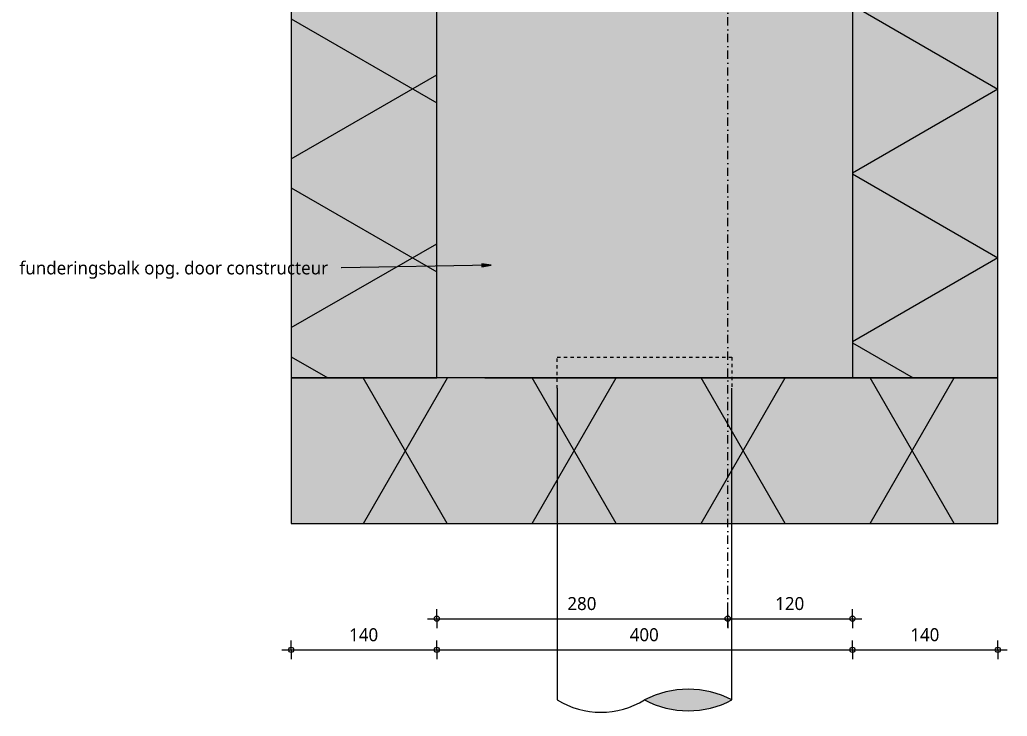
# Model space of a CAD drawing. Header units: millimetres. Extents: x -435 to 27166, y -19117 to 26500.
# Drawn here: x 7226 to 8176, y -3494 to -2823 of the extents above; entities that cross this region are included whole.
import ezdxf

# ---------------------------------------------------------------- set-up
doc = ezdxf.new("R2010")
doc.units = ezdxf.units.MM
doc.linetypes.add('Dash', pattern=[6.35, 3.175, -3.175])
doc.linetypes.add('MV_stramien', pattern=[16, 8, -4, 0, -4])
for name, color, linetype, lineweight in [('A-ANNO-DIMS', 211, 'Continuous', 13), ('A-ANNO-DIMS-5', 211, 'Continuous', 13), ('A-DETL', 90, 'Continuous', 13), ('A-DETL-GENF', 92, 'Continuous', 18), ('A-DETL-GENF-HDLN', 1, 'Dash', 18), ('G-ANNO-TEXT', 231, 'Continuous', 13)]:
    doc.layers.add(name, color=color, linetype=linetype, lineweight=lineweight)
doc.styles.add('Segoe UI_3', font='segoeui.ttf', dxfattribs={"height": 12.5})
doc.dimstyles.new('2_5_mm_5', dxfattribs={"dimscale": 304.8, "dimtxt": 13.092049, "dimasz": 0.016404, "dimexe": 0.029528, "dimexo": 0.0625, "dimgap": 0.014764, "dimtad": 1, "dimdec": 0, "dimzin": 0, "dimdsep": 46, "dimtxsty": 'Segoe UI_3', "dimblk1": 'DOTBLANK', "dimblk2": 'DOTBLANK', "dimsah": 1, "dimcen": 0.09, "dimdle": 0.029528, "dimazin": 0, "dimtfac": 1, "dimtdec": 4, "dimtix": 1, "dimtmove": 0, "dimatfit": 3, "dimfxl": 0.029528, "dimfxlon": 1, "dimtvp": 1, "dimtfill": 1, "dimtolj": 1, "dimtzin": 0, "dimarcsym": 2})
pattern_1 = [(300, (-857.8, -704), (-121.936, -70.4), []), (240, (-857.8, -704), (-121.936, 70.4), [])]

# ---------------------------------------------------------------- blocks, each defined once
blk = doc.blocks.new('42 isolatie - Type 1-3767365-Details Appartement')
at = {"layer": 'A-DETL-GENF'}
blk.add_hatch(color=256, dxfattribs=at).paths.add_polyline_path([(0.28, -140.8), (500.28, -140.8), (500.28, -0.8), (0.28, -0.8)])
at = {"layer": 'A-DETL-GENF', "lineweight": 13}
h = blk.add_hatch(dxfattribs=at)
h.set_pattern_fill('FP_80', color=256, style=0, pattern_type=2)
h.set_pattern_definition(pattern_1)
h.paths.add_polyline_path([(0.28, -0.8), (0.28, -140.8), (500.28, -140.8), (500.28, -0.8)])
at = {"layer": 'A-DETL-GENF'}
for p, q in [((500.28, -0.8), (0.28, -0.8)), ((0.28, -0.8), (0.28, -140.8)), ((500.28, -0.8), (0.28, -0.8)), ((500.28, -140.8), (500.28, -0.8)), ((500.28, -140.8), (500.28, -0.8)), ((0.28, -140.8), (500.28, -140.8)), ((0.28, -140.8), (500.28, -140.8))]:
    blk.add_line(p, q, dxfattribs=at)
blk = doc.blocks.new('42 isolatie - Type 1-3767364-Details Appartement')
at = {"layer": 'A-DETL-GENF'}
blk.add_hatch(color=256, dxfattribs=at).paths.add_polyline_path([(680.28, -140.8), (680.28, -0.8), (0.28, -0.8), (0.28, -140.8), (186.66, -140.8)])
at = {"layer": 'A-DETL-GENF', "lineweight": 13}
h = blk.add_hatch(dxfattribs=at)
h.set_pattern_fill('FP_80', color=256, style=0, pattern_type=2)
h.set_pattern_definition(pattern_1)
h.paths.add_polyline_path([(680.28, -140.8), (680.28, -0.8), (0.28, -0.8), (0.28, -140.8), (186.66, -140.8)])
at = {"layer": 'A-DETL-GENF'}
for p, q in [((140.28, -0.8), (0.28, -0.8)), ((0.28, -0.8), (0.28, -140.8)), ((0.28, -0.8), (0.28, -140.8)), ((680.28, -0.8), (140.28, -0.8)), ((680.28, -0.8), (140.28, -0.8)), ((680.28, -140.8), (680.28, -0.8)), ((680.28, -140.8), (680.28, -0.8)), ((0.28, -140.8), (680.28, -140.8)), ((0.28, -140.8), (680.28, -140.8))]:
    blk.add_line(p, q, dxfattribs=at)
blk = doc.blocks.new('42 isolatie - Type 1-3767397-Details Appartement')
at = {"layer": 'A-DETL-GENF'}
blk.add_hatch(color=256, dxfattribs=at).paths.add_polyline_path([(0.28, 0.8), (500.28, 0.8), (475.59, 140.8), (0.28, 140.8)])
at = {"layer": 'A-DETL-GENF', "lineweight": 13}
h = blk.add_hatch(dxfattribs=at)
h.set_pattern_fill('FP_8', color=256, style=0, pattern_type=2)
h.set_pattern_definition([(60, (-857.8, 704), (-121.936, 70.4), []), (120, (-857.8, 704), (-121.936, -70.4), [])])
h.paths.add_polyline_path([(0.28, 0.8), (500.28, 0.8), (475.59, 140.8), (0.28, 140.8)])
at = {"layer": 'A-DETL-GENF'}
for p, q in [((475.59, 140.8), (0.28, 140.8)), ((0.28, 140.8), (0.28, 0.8)), ((475.59, 140.8), (0.28, 140.8)), ((0.28, 140.8), (0.28, 0.8)), ((500.28, 0.8), (475.59, 140.8)), ((500.28, 0.8), (475.59, 140.8)), ((0.28, 0.8), (500.28, 0.8)), ((0.28, 0.8), (500.28, 0.8))]:
    blk.add_line(p, q, dxfattribs=at)
blk = doc.blocks.new('17 paal_aanzicht - Type 1-3186683-Details Appartement')
at = {"layer": 'A-DETL-GENF', "linetype": 'Dash'}
blk.add_hatch(color=256, dxfattribs=at).paths.add_polyline_path([(42, -310.36), (49.26, -310.06), (56.51, -309.18), (63.63, -307.73), (70.56, -305.72), (77.35, -303.15), (84, -300), (77.35, -296.85), (70.56, -294.28), (63.63, -292.27), (56.51, -290.82), (49.26, -289.94), (42, -289.64), (34.74, -289.94), (27.49, -290.82), (20.37, -292.27), (13.44, -294.28), (6.65, -296.85), (0, -300), (6.65, -303.15), (13.44, -305.72), (20.37, -307.73), (27.49, -309.18), (34.74, -310.06)])
at = {"layer": 'A-DETL-GENF'}
for p, q in [((-84, 0), (-84, -300)), ((84, -300), (84, 0))]:
    blk.add_line(p, q, dxfattribs=at)
for centre, radius, start, end in [((42, -379.93), 90.3, 62.28114, 117.71886), ((42, -379.93), 90.3, 62.28114, 117.71886), ((-42, -230.91), 80.86, 238.70615, 301.29385), ((42, -220.07), 90.3, 242.28114, 297.71886)]:
    blk.add_arc(centre, radius, start, end, dxfattribs=at)
at = {"layer": 'A-DETL-GENF-HDLN'}
for p, q in [((-84, 0), (-84, 30)), ((-84, 30), (84, 30)), ((84, 30), (84, 0))]:
    blk.add_line(p, q, dxfattribs=at)
blk = doc.blocks.new('DIMBLOCK532-Details Appartement')
at = {"layer": 'A-ANNO-DIMS-5'}
for p, q in [((7626.76, -3399.96), (7626.76, -3390.96)), ((7906.76, -3399.96), (7906.76, -3390.96)), ((7617.76, -3399.96), (7906.76, -3399.96)), ((7626.76, -3399.96), (7626.76, -3408.96)), ((7906.76, -3399.96), (7906.76, -3408.96))]:
    blk.add_line(p, q, dxfattribs=at)
for centre in [(7626.76, -3399.96), (7906.76, -3399.96)]:
    blk.add_circle(centre, 2.5, dxfattribs=at)
at = {"layer": 'A-ANNO-DIMS-5', "color": 0, "insert": (7752.48, -3379.15), "char_height": 12.5, "width": 34.2774, "attachment_point": 1, "line_spacing_factor": 1.142579, "style": 'Segoe UI_3', "bg_fill": 3, "box_fill_scale": 1.25, "bg_fill_color": 9, "bg_fill_true_color": 13158600, "bg_fill_transparency": 0}
blk.add_mtext('280', dxfattribs=at)
blk = doc.blocks.new('_DotBlank')
at = {"color": 0, "linetype": 'ByBlock', "lineweight": -2}
blk.add_line((-0.5, 0), (-1, 0), dxfattribs=at)
blk.add_circle((0, 0), 0.5, dxfattribs=at)
blk = doc.blocks.new('DIMBLOCK533-Details Appartement')
at = {"layer": 'A-ANNO-DIMS-5'}
for p, q in [((7906.76, -3399.96), (7906.76, -3390.96)), ((8026.76, -3399.96), (8026.76, -3390.96)), ((7906.76, -3399.96), (8035.76, -3399.96)), ((7906.76, -3399.96), (7906.76, -3408.96)), ((8026.76, -3399.96), (8026.76, -3408.96))]:
    blk.add_line(p, q, dxfattribs=at)
for centre in [(7906.76, -3399.96), (8026.76, -3399.96)]:
    blk.add_circle(centre, 2.5, dxfattribs=at)
at = {"layer": 'A-ANNO-DIMS-5', "color": 0, "insert": (7952.48, -3379.15), "char_height": 12.5, "width": 34.2774, "attachment_point": 1, "line_spacing_factor": 1.142579, "style": 'Segoe UI_3', "bg_fill": 3, "box_fill_scale": 1.25, "bg_fill_color": 9, "bg_fill_true_color": 13158600, "bg_fill_transparency": 0}
blk.add_mtext('120', dxfattribs=at)
blk = doc.blocks.new('DIMBLOCK534-Details Appartement')
at = {"layer": 'A-ANNO-DIMS-5'}
for p, q in [((7477.76, -3429.96), (7626.76, -3429.96)), ((7486.76, -3429.96), (7486.76, -3420.96)), ((7486.76, -3429.96), (7486.76, -3438.96)), ((7626.76, -3429.96), (7626.76, -3420.96)), ((7626.76, -3429.96), (7626.76, -3438.96))]:
    blk.add_line(p, q, dxfattribs=at)
for centre in [(7486.76, -3429.96), (7626.76, -3429.96)]:
    blk.add_circle(centre, 2.5, dxfattribs=at)
at = {"layer": 'A-ANNO-DIMS-5', "color": 0, "insert": (7542.48, -3409.15), "char_height": 12.5, "width": 34.2774, "attachment_point": 1, "line_spacing_factor": 1.142579, "style": 'Segoe UI_3', "bg_fill": 3, "box_fill_scale": 1.25, "bg_fill_color": 9, "bg_fill_true_color": 13158600, "bg_fill_transparency": 0}
blk.add_mtext('140', dxfattribs=at)
blk = doc.blocks.new('DIMBLOCK535-Details Appartement')
at = {"layer": 'A-ANNO-DIMS-5'}
for p, q in [((7626.76, -3429.96), (7626.76, -3420.96)), ((7626.76, -3429.96), (8026.76, -3429.96)), ((7626.76, -3429.96), (7626.76, -3438.96)), ((8026.76, -3429.96), (8026.76, -3420.96)), ((8026.76, -3429.96), (8026.76, -3438.96))]:
    blk.add_line(p, q, dxfattribs=at)
for centre in [(7626.76, -3429.96), (8026.76, -3429.96)]:
    blk.add_circle(centre, 2.5, dxfattribs=at)
at = {"layer": 'A-ANNO-DIMS-5', "color": 0, "insert": (7812.48, -3409.15), "char_height": 12.5, "width": 34.2774, "attachment_point": 1, "line_spacing_factor": 1.142579, "style": 'Segoe UI_3', "bg_fill": 3, "box_fill_scale": 1.25, "bg_fill_color": 9, "bg_fill_true_color": 13158600, "bg_fill_transparency": 0}
blk.add_mtext('400', dxfattribs=at)
blk = doc.blocks.new('DIMBLOCK536-Details Appartement')
at = {"layer": 'A-ANNO-DIMS-5'}
for p, q in [((8026.76, -3429.96), (8026.76, -3420.96)), ((8026.76, -3429.96), (8175.76, -3429.96)), ((8026.76, -3429.96), (8026.76, -3438.96)), ((8166.76, -3429.96), (8166.76, -3420.96)), ((8166.76, -3429.96), (8166.76, -3438.96))]:
    blk.add_line(p, q, dxfattribs=at)
for centre in [(8026.76, -3429.96), (8166.76, -3429.96)]:
    blk.add_circle(centre, 2.5, dxfattribs=at)
at = {"layer": 'A-ANNO-DIMS-5', "color": 0, "insert": (8082.48, -3409.15), "char_height": 12.5, "width": 34.2774, "attachment_point": 1, "line_spacing_factor": 1.142579, "style": 'Segoe UI_3', "bg_fill": 3, "box_fill_scale": 1.25, "bg_fill_color": 9, "bg_fill_true_color": 13158600, "bg_fill_transparency": 0}
blk.add_mtext('140', dxfattribs=at)

msp = doc.modelspace()

# ---------------------------------------------------------------- hatches: boundary and pattern name
at = {"layer": 'A-DETL-GENF'}
msp.add_hatch(color=9, dxfattribs=at).paths.add_polyline_path([(7736.76, -3168.22), (8026.76, -3168.22), (8026.76, -2668.22), (7626.76, -2668.22), (7626.76, -3168.22), (7726.76, -3168.22)])
at = {"layer": 'G-ANNO-TEXT'}
msp.add_hatch(color=7, dxfattribs=at).paths.add_polyline_path([(7679.14, -3059.67), (7670.11, -3058.25), (7670.17, -3061.42)])

# ---------------------------------------------------------------- linework, layer by layer
at = {"layer": 'A-DETL', "linetype": 'MV_stramien', "lineweight": 18}
msp.add_line((7906.76, -3408.54), (7906.76, -1973.22), dxfattribs=at)
at = {"layer": 'A-DETL', "lineweight": 18}
msp.add_line((7673.15, -3168.22), (8026.76, -3168.22), dxfattribs=at)
at = {"layer": 'G-ANNO-TEXT', "color": 250}
for p, q in [((7679.14, -3059.67), (7535.06, -3062.32)), ((7679.14, -3059.67), (7670.11, -3058.25)), ((7670.11, -3058.25), (7670.17, -3061.42)), ((7670.17, -3061.42), (7679.14, -3059.67)), ((7535.06, -3062.32), (7534.72, -3062.32))]:
    msp.add_line(p, q, dxfattribs=at)

# ---------------------------------------------------------------- block references
at = {"layer": 'A-DETL-GENF'}
for name, p, rotation in [('42 isolatie - Type 1-3767397-Details Appartement', (7627.56, -3168.5), 90.0000000000001), ('42 isolatie - Type 1-3767365-Details Appartement', (8025.96, -3168.5), 89.99999999999991)]:
    msp.add_blockref(name, p, dxfattribs=dict(at, rotation=rotation))
msp.add_blockref('42 isolatie - Type 1-3767364-Details Appartement', (7486.48, -3167.42), dxfattribs=at)
at = {"layer": 'A-DETL-GENF-HDLN'}
msp.add_blockref('17 paal_aanzicht - Type 1-3186683-Details Appartement', (7826.76, -3178.22), dxfattribs=at)

# ---------------------------------------------------------------- texts
at = {"layer": 'G-ANNO-TEXT', "color": 7, "insert": (7225.26, -3056.07), "char_height": 12.5, "width": 365.9703, "attachment_point": 1, "style": 'Segoe UI_3'}
msp.add_mtext('funderingsbalk opg. door constructeur ', dxfattribs=at)

# ---------------------------------------------------------------- next in the draw order: dimensions: what is measured, and where the dimension line sits
at = {"layer": 'A-ANNO-DIMS'}
dim = msp.add_linear_dim(base=(7906.76, -3399.96), p1=(7626.76, -3390.96), p2=(7906.76, -3390.96), dimstyle='2_5_mm_5', override={"dimpost": '<>', "dimfxl": 280}, dxfattribs=at)
dim.commit()
dim.dimension.update_dxf_attribs({"geometry": 'DIMBLOCK532-Details Appartement', "text_midpoint": (7766.76, -3388.99)})

# ---------------------------------------------------------------- next in the draw order: dimensions: what is measured, and where the dimension line sits
for base, p1, p2, override, picture, middle in [((8026.76, -3399.96), (7906.76, -3390.96), (8026.76, -3390.96), {"dimpost": '<>', "dimfxl": 120}, 'DIMBLOCK533-Details Appartement', (7966.76, -3388.96)), ((7626.76, -3429.96), (7486.76, -3420.96), (7626.76, -3420.96), {"dimpost": '<>', "dimfxl": 140}, 'DIMBLOCK534-Details Appartement', (7556.76, -3418.96))]:
    dim = msp.add_linear_dim(base=base, p1=p1, p2=p2, dimstyle='2_5_mm_5', override=override, dxfattribs=at)
    dim.commit()
    dim.dimension.update_dxf_attribs({"geometry": picture, "text_midpoint": middle})

# ---------------------------------------------------------------- next in the draw order: dimensions: what is measured, and where the dimension line sits
dim = msp.add_linear_dim(base=(8026.76, -3429.96), p1=(7626.76, -3420.96), p2=(8026.76, -3420.96), dimstyle='2_5_mm_5', override={"dimpost": '<>', "dimfxl": 400}, dxfattribs=at)
dim.commit()
dim.dimension.update_dxf_attribs({"geometry": 'DIMBLOCK535-Details Appartement', "text_midpoint": (7826.76, -3418.99)})

# ---------------------------------------------------------------- next in the draw order: dimensions: what is measured, and where the dimension line sits
dim = msp.add_linear_dim(base=(8166.76, -3429.96), p1=(8026.76, -3420.96), p2=(8166.76, -3420.96), dimstyle='2_5_mm_5', override={"dimpost": '<>', "dimfxl": 140}, dxfattribs=at)
dim.commit()
dim.dimension.update_dxf_attribs({"geometry": 'DIMBLOCK536-Details Appartement', "text_midpoint": (8096.76, -3418.96)})

doc.saveas('drawing.dxf')
